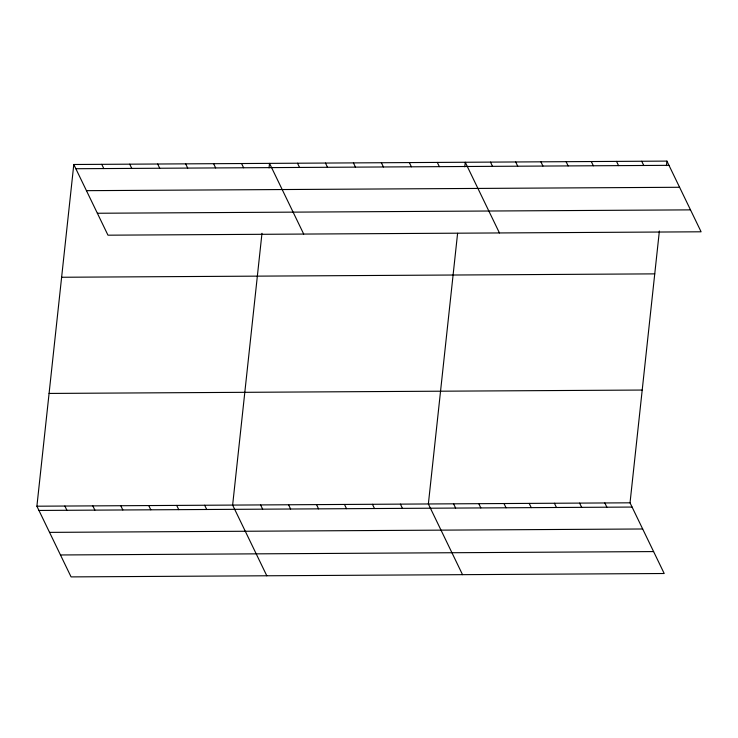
<?xml version="1.0" encoding="UTF-8"?>
<svg xmlns="http://www.w3.org/2000/svg" width="738" height="738" viewBox="0 0 738 738"><rect width="100%" height="100%" fill="white"/><g stroke="black" fill="none" stroke-linecap="round" stroke-linejoin="round"><path stroke-width="1.11" d="M659.375 231.022L630.031 502.818L664.2 573.509L71.069 576.895L36.9 506.203L73.8 164.491L666.931 161.105L701.1 231.797L107.969 235.182L73.8 164.491M261.981 233.291L232.636 505.087L266.805 575.778M269.047 167.886L269.536 163.375L303.705 234.066M457.597 233.3L428.363 503.971L462.532 574.662M464.774 166.77L465.263 162.259L499.441 232.95M666.442 165.616L666.931 161.105M75.848 168.725L668.979 165.34M86.447 190.662L679.578 187.277M97.37 213.254L690.5 209.869M61.623 277.257L654.754 273.872M49.077 393.437L642.208 390.051M36.9 506.203L630.031 502.818M38.948 510.447L632.079 507.061M49.547 532.375L642.678 528.989M60.47 554.967L653.6 551.581M641.719 161.253L643.767 165.487M616.516 161.391L618.564 165.635M591.304 161.539L593.352 165.773M566.092 161.677L568.14 165.921M540.889 161.825L542.937 166.059M515.678 161.973L517.725 166.207M490.475 162.111L492.523 166.354M604.819 502.965L606.867 507.2M437.302 162.415L439.35 166.659M579.607 503.104L581.655 507.347M409.341 162.572L411.389 166.816M554.404 503.251L556.452 507.486M381.38 162.738L383.428 166.972M529.192 503.399L531.24 507.633M353.419 162.895L355.467 167.129M503.989 503.537L506.037 507.781M325.458 163.052L327.506 167.295M478.777 503.685L480.825 507.919M297.497 163.218L299.545 167.452M453.575 503.823L455.623 508.067M241.575 163.532L243.623 167.775M400.402 504.128L402.45 508.371M213.605 163.698L215.662 167.932M372.441 504.294L374.489 508.528M185.644 163.854L187.701 168.089M344.48 504.451L346.528 508.685M157.683 164.011L159.731 168.255M316.519 504.608L318.567 508.851M129.722 164.168L131.77 168.412M288.558 504.764L290.606 509.008M101.761 164.334L103.809 168.568M260.597 504.93L262.645 509.165M204.666 505.244L206.723 509.488M176.705 505.41L178.753 509.644M148.744 505.567L150.792 509.801M120.783 505.724L122.831 509.967M92.822 505.89L94.87 510.124M64.861 506.047L66.909 510.281"/></g></svg>
